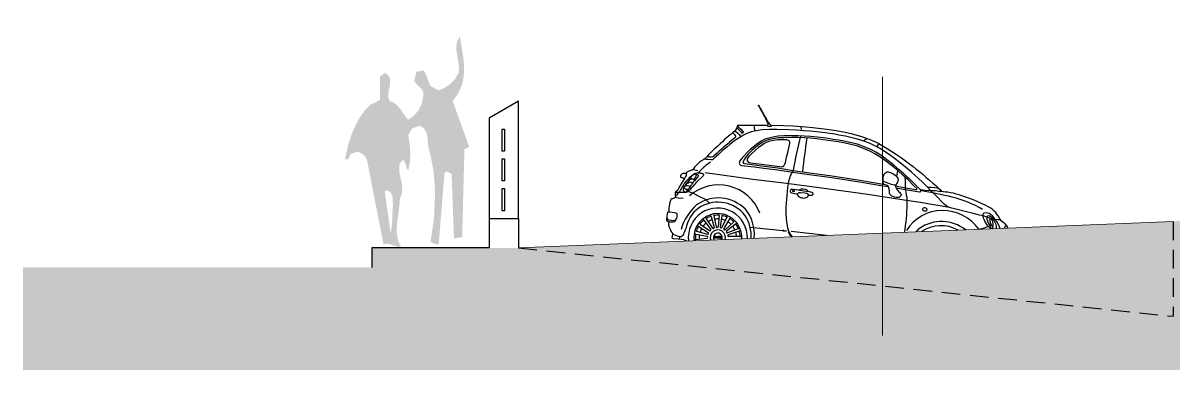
# Model space of a CAD drawing. Header units: metres. Extents: x -442 to 316, y -503 to 125.
# Drawn here: x 133.89 to 145.66, y -299.35 to -295.8 of the extents above; entities that cross this region are included whole.
import ezdxf

# ---------------------------------------------------------------- set-up
doc = ezdxf.new("R2010")
doc.units = ezdxf.units.M
doc.linetypes.add('DASHED', pattern=[19.05, 12.7, -6.35])
for name, color, linetype in [('FIGURE_SAGOME', 252, 'Continuous'), ('SRAFA', 251, 'Continuous'), ('SRAFY', 3, 'Continuous'), ('ZDIVO', 1, 'Continuous')]:
    doc.layers.add(name, color=color, linetype=linetype)
doc.layers.add('FLOATING-WINDOWS', color=2, linetype='Continuous', plot=False)

msp = doc.modelspace()

# ---------------------------------------------------------------- hatches: boundary and pattern name
at = {"layer": 'FIGURE_SAGOME', "linetype": 'Continuous'}
h = msp.add_hatch(color=256, dxfattribs=at)
h.paths.add_polyline_path([(137.805754, -297.231374), (137.786877, -297.19539), (137.767079, -297.211576), (137.753549, -297.230489), (137.746359, -297.251173), (137.742747, -297.274583), (137.744553, -297.323176), (137.755355, -297.375382), (137.767964, -297.430279), (137.775154, -297.486061), (137.771577, -297.540073), (137.750857, -297.591357), (137.73917, -297.71376), (137.721178, -297.841546), (137.71668, -297.905475), (137.720257, -297.967561), (137.734672, -298.026957), (137.746359, -298.055751), (137.762545, -298.08366), (137.721178, -298.086352), (137.681581, -298.071051), (137.637486, -298.056636), (137.611383, -298.054865), (137.582554, -298.060249), (137.415171, -297.207078), (137.403483, -297.175592), (137.385491, -297.15041), (137.357582, -297.129691), (137.318871, -297.111699), (137.246902, -297.13511), (137.238792, -297.149489), (137.224663, -297.185581), (137.186586, -297.19539), (137.221685, -297.044193), (137.245096, -296.966806), (137.27389, -296.89119), (137.308068, -296.817415), (137.348586, -296.748103), (137.396293, -296.685131), (137.450269, -296.631119), (137.494364, -296.612206), (137.546569, -296.583412), (137.546569, -296.344025), (137.595162, -296.30712), (137.629376, -296.328725), (137.646482, -296.35844), (137.650059, -296.393539), (137.646482, -296.433136), (137.632067, -296.516827), (137.632067, -296.557309), (137.64287, -296.595135), (137.678854, -296.607708), (137.708569, -296.625736), (137.752664, -296.673408), (137.789569, -296.730111), (137.83547, -296.7877), (137.894865, -296.74272), (137.944343, -296.68421), (137.977635, -296.613127), (137.990244, -296.534819), (137.990244, -296.509637), (137.98394, -296.488918), (137.956066, -296.45474), (137.921853, -296.42414), (137.89575, -296.390812), (137.919161, -296.295432), (137.990244, -296.283745), (138.011849, -296.309847), (138.027149, -296.348523), (138.041564, -296.393539), (138.063133, -296.440325), (138.14686, -296.487112), (138.20714, -296.459238), (138.262038, -296.42414), (138.31063, -296.375547), (138.350227, -296.30712), (138.354725, -296.260334), (138.351148, -296.213547), (138.334927, -296.117247), (138.328622, -296.068655), (138.328622, -296.021833), (138.338539, -295.976852), (138.362836, -295.935449), (138.39163, -296.101026), (138.403318, -296.184753), (138.407816, -296.26933), (138.401547, -296.353021), (138.382634, -296.435827), (138.34665, -296.516827), (138.290832, -296.595135), (138.459136, -297.063991), (138.410543, -297.087402), (138.387132, -297.98736), (138.303441, -297.999968), (138.279144, -297.340283), (138.230551, -297.315101), (138.20714, -297.327674), (138.14686, -298.060249), (138.122989, -298.062641), (138.063133, -298.035067), (138.098232, -297.801949), (138.109955, -297.556259), (138.104536, -297.430279), (138.091963, -297.304299), (138.069437, -297.177398), (138.038837, -297.051383), (138.037066, -296.999213), (138.028034, -296.940703), (138.018153, -296.911909), (138.003738, -296.885806), (137.982169, -296.863316), (137.955145, -296.847095), (137.883142, -296.871391), (137.87326, -296.877695), (137.863343, -296.893917), (137.83547, -296.943395), (137.849849, -297.033391), (137.857074, -297.123386), (137.853462, -297.213382), (137.83547, -297.303378), (137.821976, -297.288078), (137.81475, -297.262896)])
h.paths.add_polyline_path([(137.64287, -297.520274), (137.663553, -297.543685), (137.674356, -297.577863), (137.678854, -297.663361), (137.67347, -297.733558), (137.671664, -297.80287), (137.667166, -297.873953), (137.655478, -297.95134), (137.595162, -297.520274), (137.619459, -297.507666)], flags=16)
at = {"layer": 'SRAFA', "linetype": 'Continuous'}
msp.add_hatch(color=256, dxfattribs=at).paths.add_polyline_path([(175.632352, -295.796843), (175.632352, -299.345641), (133.892618, -299.345641), (133.892618, -298.296843), (137.462433, -298.296843), (137.462433, -298.096843), (138.662433, -298.096843), (138.962433, -298.096843), (145.66242, -297.826843), (151.722433, -297.196843), (154.712667, -296.906706), (159.772433, -296.619451), (164.832433, -296.33189), (174.247262, -295.796843)])

# ---------------------------------------------------------------- linework, layer by layer
at = {"layer": 'FIGURE_SAGOME', "linetype": 'Continuous'}
for p, q in [((141.14092, -296.932041), (141.113249, -296.954771)), ((141.158933, -296.918193), (141.14092, -296.932041)), ((141.156845, -296.919798), (141.172878, -296.937366)), ((141.176458, -296.901335), (141.158933, -296.918193)), ((141.172878, -296.937366), (141.180696, -296.94645)), ((141.187723, -296.886816), (141.176458, -296.901335)), ((141.176458, -296.901335), (141.186716, -296.906882)), ((141.180696, -296.94645), (141.183701, -296.951413)), ((141.183701, -296.951413), (141.184959, -296.956622)), ((141.186716, -296.906882), (141.207553, -296.922273)), ((141.197532, -296.868217), (141.187723, -296.886816)), ((141.206511, -296.846145), (141.197532, -296.868217)), ((141.197583, -296.868089), (141.217041, -296.885035)), ((141.204958, -296.849964), (141.215732, -296.862067)), ((141.282921, -296.845771), (141.206511, -296.846145)), ((141.207553, -296.922273), (141.220705, -296.936068)), ((141.215732, -296.862067), (141.238241, -296.882766)), ((141.217041, -296.885035), (141.230321, -296.899014)), ((141.220705, -296.936068), (141.234839, -296.95248)), ((141.230321, -296.899014), (141.243431, -296.913132)), ((141.238241, -296.882766), (141.260792, -296.907508)), ((141.268353, -296.942684), (141.240822, -296.959571)), ((141.243431, -296.913132), (141.248797, -296.922822)), ((141.248797, -296.922822), (141.267323, -296.917419)), ((141.260792, -296.907508), (141.267323, -296.917419)), ((141.300639, -296.926857), (141.268353, -296.942684)), ((141.374026, -296.845417), (141.282921, -296.845771)), ((141.347294, -296.910837), (141.300639, -296.926857)), ((141.37832, -296.902475), (141.347294, -296.910837)), ((141.503118, -296.846227), (141.374026, -296.845417)), ((141.415981, -296.896475), (141.37832, -296.902475)), ((141.379073, -296.87244), (141.380356, -296.858021)), ((141.382311, -296.888509), (141.379073, -296.87244)), ((141.380356, -296.858021), (141.382231, -296.845469)), ((141.388617, -296.900834), (141.382311, -296.888509)), ((141.454371, -296.890314), (141.415981, -296.896475)), ((141.534006, -296.886318), (141.454371, -296.890314)), ((141.511528, -296.846276), (141.503118, -296.846227)), ((141.608747, -296.887088), (141.534006, -296.886318)), ((141.677074, -296.847251), (141.554525, -296.846529)), ((141.73159, -296.890149), (141.608747, -296.887088)), ((141.774609, -296.852945), (141.677074, -296.847251)), ((141.762081, -296.951568), (141.679157, -296.952385)), ((141.810134, -296.893782), (141.73159, -296.890149)), ((141.824743, -296.951931), (141.762081, -296.951568)), ((141.903332, -296.863784), (141.774609, -296.852945)), ((141.879347, -296.897906), (141.810134, -296.893782)), ((141.888102, -296.954198), (141.824743, -296.951931)), ((141.85641, -296.868589), (141.856303, -296.859824)), ((141.859286, -296.884036), (141.85641, -296.868589)), ((141.864656, -296.897031), (141.859286, -296.884036)), ((141.949392, -296.902507), (141.879347, -296.897906)), ((141.977122, -296.870203), (141.903332, -296.863784)), ((142.014055, -296.909322), (141.949392, -296.902507)), ((142.12124, -296.886311), (141.977122, -296.870203)), ((142.073583, -296.917312), (142.014055, -296.909322)), ((142.125215, -296.923825), (142.073583, -296.917312)), ((142.21616, -296.900445), (142.12124, -296.886311)), ((142.200913, -296.934805), (142.125215, -296.923825)), ((142.243031, -296.942251), (142.200913, -296.934805)), ((142.305889, -296.918111), (142.21616, -296.900445)), ((142.310148, -296.953397), (142.243031, -296.942251)), ((142.381103, -296.935157), (142.305889, -296.918111)), ((142.468911, -296.958089), (142.381103, -296.935157)), ((141.002612, -297.055803), (140.982752, -297.073875)), ((141.028148, -297.031663), (141.002612, -297.055803)), ((141.050609, -297.011795), (141.028148, -297.031663)), ((141.073292, -296.98987), (141.050609, -297.011795)), ((141.096731, -297.065105), (141.053113, -297.101298)), ((141.084538, -297.050069), (141.059154, -297.07076)), ((141.089734, -296.975798), (141.073292, -296.98987)), ((141.106885, -297.031185), (141.084538, -297.050069)), ((141.113249, -296.954771), (141.089734, -296.975798)), ((141.12645, -297.040046), (141.096731, -297.065105)), ((141.124048, -297.016116), (141.106885, -297.031185)), ((141.142643, -297.000005), (141.124048, -297.016116)), ((141.17361, -297.003209), (141.12645, -297.040046)), ((141.159421, -296.985724), (141.142643, -297.000005)), ((141.174738, -296.974423), (141.159421, -296.985724)), ((141.195775, -296.987612), (141.17361, -297.003209)), ((141.181361, -296.967894), (141.174738, -296.974423)), ((141.184005, -296.963232), (141.181361, -296.967894)), ((141.184959, -296.956622), (141.184005, -296.963232)), ((141.227712, -296.967427), (141.195775, -296.987612)), ((141.240822, -296.959571), (141.227712, -296.967427)), ((141.234839, -296.95248), (141.240822, -296.959571)), ((141.377591, -297.055888), (141.339624, -297.088396)), ((141.388741, -297.069433), (141.351443, -297.101369)), ((141.403833, -297.035124), (141.377591, -297.055888)), ((141.414197, -297.049291), (141.388741, -297.069433)), ((141.448993, -297.004639), (141.403833, -297.035124)), ((141.457844, -297.019828), (141.414197, -297.049291)), ((141.44631, -297.05252), (141.419803, -297.071765)), ((141.47343, -297.03278), (141.44631, -297.05252)), ((141.485392, -296.986539), (141.448993, -297.004639)), ((141.492122, -297.002782), (141.457844, -297.019828)), ((141.497297, -297.018911), (141.47343, -297.03278)), ((141.525966, -296.972908), (141.485392, -296.986539)), ((141.530787, -296.989793), (141.492122, -297.002782)), ((141.536306, -297.006601), (141.497297, -297.018911)), ((141.583001, -296.959426), (141.525966, -296.972908)), ((141.586037, -296.976733), (141.530787, -296.989793)), ((141.574569, -296.997742), (141.536306, -297.006601)), ((141.615069, -296.993148), (141.574569, -296.997742)), ((141.620606, -296.955076), (141.583001, -296.959426)), ((141.622018, -296.972571), (141.586037, -296.976733)), ((141.650187, -296.99121), (141.615069, -296.993148)), ((141.679157, -296.952385), (141.620606, -296.955076)), ((141.679646, -296.969922), (141.622018, -296.972571)), ((141.698149, -296.990899), (141.650187, -296.99121)), ((141.762116, -296.969109), (141.679646, -296.969922)), ((141.704394, -296.990802), (141.698149, -296.990899)), ((141.711816, -296.991355), (141.704394, -296.990802)), ((141.72145, -296.993867), (141.711816, -296.991355)), ((141.733461, -297.001119), (141.72145, -296.993867)), ((141.727813, -297.089655), (141.737982, -297.046971)), ((141.738847, -297.007903), (141.733461, -297.001119)), ((141.737982, -297.046971), (141.742415, -297.027064)), ((141.742046, -297.016874), (141.738847, -297.007903)), ((141.742415, -297.027064), (141.742046, -297.016874)), ((141.824378, -296.96947), (141.762116, -296.969109)), ((141.887171, -296.971717), (141.824378, -296.96947)), ((141.950037, -296.976155), (141.887171, -296.971717)), ((141.951522, -296.958675), (141.888102, -296.954198)), ((142.017632, -296.982872), (141.950037, -296.976155)), ((142.019471, -296.965427), (141.951522, -296.958675)), ((142.083389, -296.990204), (142.017632, -296.982872)), ((142.085561, -296.972796), (142.019471, -296.965427)), ((142.132272, -296.996952), (142.083389, -296.990204)), ((142.134694, -296.979579), (142.085561, -296.972796)), ((142.183436, -297.004152), (142.132272, -296.996952)), ((142.185897, -296.986784), (142.134694, -296.979579)), ((142.23691, -297.011779), (142.183436, -297.004152)), ((142.239857, -296.994481), (142.185897, -296.986784)), ((142.28858, -297.022027), (142.23691, -297.011779)), ((142.291839, -297.004791), (142.239857, -296.994481)), ((142.338896, -297.031078), (142.28858, -297.022027)), ((142.342538, -297.01391), (142.291839, -297.004791)), ((142.36559, -296.966539), (142.310148, -296.953397)), ((142.380425, -297.041245), (142.338896, -297.031078)), ((142.384782, -297.024252), (142.342538, -297.01391)), ((142.419741, -296.979779), (142.36559, -296.966539)), ((142.427215, -297.05379), (142.380425, -297.041245)), ((142.43268, -297.037095), (142.384782, -297.024252)), ((142.457094, -296.990998), (142.419741, -296.979779)), ((142.468728, -297.069925), (142.427215, -297.05379)), ((142.475083, -297.053575), (142.43268, -297.037095)), ((142.508399, -297.00797), (142.457094, -296.990998)), ((142.518004, -296.975069), (142.468911, -296.958089)), ((142.53543, -297.07703), (142.475083, -297.053575)), ((142.501564, -296.999208), (142.49644, -297.004014)), ((142.511837, -296.991911), (142.501564, -296.999208)), ((142.564038, -297.030539), (142.508399, -297.00797)), ((142.528306, -296.982765), (142.511837, -296.991911)), ((142.56955, -296.994181), (142.518004, -296.975069)), ((142.535053, -296.98139), (142.528306, -296.982765)), ((142.610673, -297.051939), (142.564038, -297.030539)), ((142.612926, -297.012432), (142.56955, -296.994181)), ((142.639678, -297.065529), (142.610673, -297.051939)), ((142.662755, -297.036064), (142.612926, -297.012432)), ((142.635446, -297.059124), (142.635835, -297.055426)), ((142.636437, -297.061916), (142.635446, -297.059124)), ((142.635835, -297.055426), (142.637714, -297.052002)), ((142.639678, -297.065529), (142.636437, -297.061916)), ((142.637714, -297.052002), (142.652776, -297.036531)), ((142.659487, -297.078132), (142.639678, -297.065529)), ((142.652776, -297.036531), (142.655665, -297.034616)), ((142.655665, -297.034616), (142.659155, -297.03475)), ((142.659155, -297.03475), (142.662755, -297.036064)), ((142.662755, -297.036064), (142.670411, -297.03991)), ((142.670411, -297.03991), (142.737703, -297.080153)), ((140.875288, -297.181051), (140.859131, -297.191417)), ((140.887917, -297.170101), (140.875288, -297.181051)), ((140.906572, -297.149804), (140.887917, -297.170101)), ((140.89868, -297.159715), (140.898511, -297.158574)), ((140.900501, -297.161456), (140.89868, -297.159715)), ((140.908665, -297.164615), (140.900501, -297.161456)), ((140.922309, -297.131885), (140.906572, -297.149804)), ((140.918074, -297.166752), (140.908665, -297.164615)), ((140.926243, -297.16818), (140.918074, -297.166752)), ((140.945856, -297.10876), (140.922309, -297.131885)), ((140.936739, -297.168142), (140.926243, -297.16818)), ((140.948227, -297.165992), (140.936739, -297.168142)), ((140.967457, -297.088094), (140.945856, -297.10876)), ((140.956636, -297.160492), (140.948227, -297.165992)), ((140.967186, -297.153591), (140.956636, -297.160492)), ((140.967931, -297.179084), (140.957586, -297.189381)), ((140.977587, -297.14392), (140.967186, -297.153591)), ((140.982752, -297.073875), (140.967457, -297.088094)), ((140.986811, -297.161561), (140.967931, -297.179084)), ((140.995948, -297.12704), (140.977587, -297.14392)), ((141.013367, -297.136915), (140.986811, -297.161561)), ((141.015047, -297.109647), (140.995948, -297.12704)), ((141.032034, -297.119591), (141.013367, -297.136915)), ((141.037166, -297.08979), (141.015047, -297.109647)), ((141.053113, -297.101298), (141.032034, -297.119591)), ((141.059154, -297.07076), (141.037166, -297.08979)), ((141.269875, -297.157228), (141.242679, -297.190165)), ((141.302357, -297.124508), (141.269875, -297.157228)), ((141.28689, -297.171843), (141.271088, -297.198201)), ((141.314686, -297.136986), (141.28689, -297.171843)), ((141.339624, -297.088396), (141.302357, -297.124508)), ((141.305367, -297.186192), (141.303396, -297.194875)), ((141.310995, -297.176618), (141.305367, -297.186192)), ((141.322313, -297.163155), (141.310995, -297.176618)), ((141.351443, -297.101369), (141.314686, -297.136986)), ((141.349698, -297.133916), (141.322313, -297.163155)), ((141.388295, -297.098725), (141.349698, -297.133916)), ((141.419803, -297.071765), (141.388295, -297.098725)), ((141.695042, -297.226847), (141.707352, -297.169764)), ((141.707352, -297.169764), (141.719817, -297.121211)), ((141.719817, -297.121211), (141.727813, -297.089655)), ((142.528584, -297.093189), (142.468728, -297.069925)), ((142.574379, -297.114236), (142.528584, -297.093189)), ((142.582175, -297.098514), (142.53543, -297.07703)), ((142.610712, -297.133609), (142.574379, -297.114236)), ((142.619359, -297.118341), (142.582175, -297.098514)), ((142.661776, -297.164267), (142.610712, -297.133609)), ((142.671379, -297.149573), (142.619359, -297.118341)), ((142.717196, -297.114643), (142.659487, -297.078132)), ((142.719527, -297.205234), (142.661776, -297.164267)), ((142.729967, -297.191133), (142.671379, -297.149573)), ((142.771029, -297.150604), (142.717196, -297.114643)), ((142.737703, -297.080153), (142.785931, -297.110968)), ((142.809477, -297.17819), (142.771029, -297.150604)), ((142.785931, -297.110968), (142.83103, -297.140689)), ((142.840206, -297.202348), (142.809477, -297.17819)), ((142.83103, -297.140689), (142.88281, -297.177108)), ((142.88281, -297.177108), (142.923103, -297.206042)), ((140.735232, -297.301867), (140.722627, -297.307971)), ((140.74791, -297.293556), (140.735232, -297.301867)), ((140.748964, -297.296794), (140.747163, -297.294046)), ((140.754174, -297.287107), (140.74791, -297.293556)), ((140.753851, -297.299187), (140.748964, -297.296794)), ((140.770188, -297.303578), (140.753851, -297.299187)), ((140.766245, -297.272511), (140.754174, -297.287107)), ((140.779278, -297.256193), (140.766245, -297.272511)), ((140.785552, -297.306879), (140.770188, -297.303578)), ((140.798379, -297.237514), (140.779278, -297.256193)), ((140.817554, -297.220818), (140.798379, -297.237514)), ((140.83787, -297.20506), (140.817554, -297.220818)), ((140.859131, -297.191417), (140.83787, -297.20506)), ((140.871102, -297.189578), (140.864223, -297.18815)), ((140.884679, -297.191725), (140.871102, -297.189578)), ((140.904408, -297.193654), (140.884679, -297.191725)), ((140.932757, -297.196646), (140.904408, -297.193654)), ((140.944538, -297.197889), (140.932757, -297.196646)), ((140.949067, -297.197365), (140.944538, -297.197889)), ((140.951145, -297.196649), (140.949067, -297.197365)), ((140.953477, -297.194157), (140.951145, -297.196649)), ((140.957586, -297.189381), (140.953477, -297.194157)), ((141.224104, -297.22316), (141.223858, -297.230077)), ((141.223858, -297.230077), (141.224726, -297.235569)), ((141.225499, -297.217232), (141.224104, -297.22316)), ((141.224726, -297.235569), (141.229042, -297.244028)), ((141.230054, -297.207372), (141.225499, -297.217232)), ((141.229042, -297.244028), (141.234653, -297.249345)), ((141.242679, -297.190165), (141.230054, -297.207372)), ((141.234653, -297.249345), (141.247423, -297.254197)), ((141.247423, -297.254197), (141.378175, -297.269294)), ((141.262538, -297.22013), (141.261154, -297.224229)), ((141.261154, -297.224229), (141.261551, -297.227276)), ((141.261551, -297.227276), (141.263905, -297.229302)), ((141.264432, -297.213659), (141.262538, -297.22013)), ((141.263905, -297.229302), (141.269732, -297.231069)), ((141.266997, -297.206566), (141.264432, -297.213659)), ((141.271088, -297.198201), (141.266997, -297.206566)), ((141.269732, -297.231069), (141.27925, -297.233202)), ((141.27925, -297.233202), (141.378482, -297.246234)), ((141.303396, -297.194875), (141.303857, -297.201789)), ((141.303857, -297.201789), (141.307547, -297.210629)), ((141.307547, -297.210629), (141.313814, -297.218817)), ((141.313814, -297.218817), (141.324575, -297.224441)), ((141.324575, -297.224441), (141.343357, -297.227874)), ((141.343357, -297.227874), (141.611925, -297.261606)), ((141.378175, -297.269294), (141.475316, -297.280317)), ((141.378482, -297.246234), (141.479334, -297.259634)), ((141.475316, -297.280317), (141.615886, -297.299013)), ((141.479334, -297.259634), (141.618249, -297.278975)), ((141.611925, -297.261606), (141.640161, -297.265379)), ((141.615886, -297.299013), (141.772773, -297.321861)), ((141.618249, -297.278975), (141.775254, -297.304496)), ((141.640161, -297.265379), (141.654175, -297.26667)), ((141.654175, -297.26667), (141.663798, -297.265451)), ((141.663798, -297.265451), (141.670039, -297.262757)), ((141.670039, -297.262757), (141.677957, -297.256516)), ((141.677957, -297.256516), (141.684072, -297.249712)), ((141.684072, -297.249712), (141.689877, -297.238779)), ((141.689877, -297.238779), (141.695042, -297.226847)), ((141.775254, -297.304496), (141.940818, -297.327709)), ((142.789963, -297.25964), (142.719527, -297.205234)), ((142.801035, -297.246027), (142.729967, -297.191133)), ((142.849019, -297.310186), (142.789963, -297.25964)), ((142.860425, -297.29686), (142.801035, -297.246027)), ((142.842182, -297.304335), (142.832222, -297.366122)), ((142.903718, -297.252665), (142.840206, -297.202348)), ((142.909111, -297.338532), (142.860425, -297.29686)), ((142.983175, -297.320561), (142.903718, -297.252665)), ((142.923103, -297.206042), (142.964323, -297.236229)), ((142.964323, -297.236229), (143.002505, -297.264919)), ((143.002505, -297.264919), (143.035296, -297.291152)), ((143.035296, -297.291152), (143.07118, -297.320393)), ((140.622193, -297.358034), (140.621103, -297.362452)), ((140.621103, -297.362452), (140.621778, -297.369401)), ((140.621778, -297.369401), (140.625667, -297.374031)), ((140.625911, -297.353893), (140.622193, -297.358034)), ((140.625667, -297.374031), (140.632045, -297.375798)), ((140.629539, -297.349117), (140.625911, -297.353893)), ((140.633851, -297.343788), (140.629539, -297.349117)), ((140.662844, -297.387064), (140.629956, -297.44021)), ((140.632045, -297.375798), (140.640497, -297.377158)), ((140.639008, -297.33933), (140.633851, -297.343788)), ((140.646183, -297.336492), (140.639008, -297.33933)), ((140.640497, -297.377158), (140.646842, -297.379234)), ((140.656384, -297.334597), (140.646183, -297.336492)), ((140.646842, -297.379234), (140.654139, -297.382661)), ((140.654139, -297.382661), (140.658345, -297.385761)), ((140.669775, -297.335071), (140.656384, -297.334597)), ((140.658345, -297.385761), (140.660688, -297.390548)), ((140.673865, -297.366581), (140.662844, -297.387064)), ((140.676497, -297.419386), (140.663647, -297.435965)), ((140.68143, -297.33618), (140.669775, -297.335071)), ((140.678718, -297.357241), (140.673865, -297.366581)), ((140.688351, -297.405893), (140.676497, -297.419386)), ((140.679951, -297.349982), (140.678718, -297.357241)), ((140.680897, -297.339877), (140.679951, -297.349982)), ((140.682197, -297.330866), (140.680897, -297.339877)), ((140.684022, -297.325781), (140.682197, -297.330866)), ((140.686486, -297.322691), (140.684022, -297.325781)), ((140.693597, -297.318632), (140.686486, -297.322691)), ((140.699084, -297.393607), (140.688351, -297.405893)), ((140.70662, -297.407916), (140.689558, -297.428883)), ((140.708454, -297.313396), (140.693597, -297.318632)), ((140.710996, -297.381605), (140.699084, -297.393607)), ((140.715526, -297.398062), (140.70662, -297.407916)), ((140.722627, -297.307971), (140.708454, -297.313396)), ((140.724451, -297.368694), (140.710996, -297.381605)), ((140.725773, -297.38917), (140.715526, -297.398062)), ((140.716617, -297.376211), (140.720021, -297.375775)), ((140.720021, -297.375775), (140.722367, -297.376022)), ((140.722367, -297.376022), (140.723039, -297.376448)), ((140.735469, -297.366221), (140.723039, -297.376448)), ((140.723039, -297.376448), (140.725176, -297.378559)), ((140.739525, -297.357128), (140.724451, -297.368694)), ((140.725176, -297.378559), (140.726111, -297.381778)), ((140.726066, -297.385553), (140.725773, -297.38917)), ((140.725773, -297.38917), (140.742859, -297.389814)), ((140.726111, -297.381778), (140.726066, -297.385553)), ((140.744353, -297.358129), (140.735469, -297.366221)), ((140.751256, -297.348465), (140.739525, -297.357128)), ((140.742859, -297.389814), (140.754186, -297.395755)), ((140.753828, -297.351166), (140.744353, -297.358129)), ((140.755194, -297.420958), (140.748948, -297.429542)), ((140.766086, -297.339222), (140.751256, -297.348465)), ((140.76185, -297.345249), (140.753828, -297.351166)), ((140.761067, -297.390503), (140.754186, -297.395755)), ((140.754186, -297.395755), (140.760124, -297.401128)), ((140.76422, -297.410646), (140.755194, -297.420958)), ((140.760124, -297.401128), (140.761771, -297.405521)), ((140.769567, -297.381554), (140.761067, -297.390503)), ((140.767022, -297.34229), (140.76185, -297.345249)), ((140.778693, -297.39465), (140.76422, -297.410646)), ((140.775421, -297.336448), (140.766086, -297.339222)), ((140.766086, -297.339222), (140.781176, -297.341585)), ((140.773583, -297.342247), (140.767022, -297.34229)), ((140.777033, -297.370738), (140.769567, -297.381554)), ((140.77839, -297.343828), (140.773583, -297.342247)), ((140.788611, -297.331825), (140.775421, -297.336448)), ((140.782895, -297.357418), (140.777033, -297.370738)), ((140.781812, -297.347297), (140.77839, -297.343828)), ((140.789945, -297.381244), (140.778693, -297.39465)), ((140.781176, -297.341585), (140.791823, -297.344673)), ((140.783686, -297.352583), (140.781812, -297.347297)), ((140.782895, -297.357418), (140.783686, -297.352583)), ((140.807573, -297.404964), (140.783746, -297.428124)), ((140.798752, -297.30916), (140.785552, -297.306879)), ((140.799597, -297.329298), (140.788611, -297.331825)), ((140.794493, -297.376211), (140.789945, -297.381244)), ((140.791823, -297.344673), (140.796985, -297.347077)), ((140.798102, -297.370276), (140.794493, -297.376211)), ((140.796985, -297.347077), (140.799991, -297.35015)), ((140.800086, -297.366696), (140.798102, -297.370276)), ((140.805758, -297.329818), (140.799597, -297.329298)), ((140.799991, -297.35015), (140.801927, -297.353569)), ((140.801574, -297.362374), (140.800086, -297.366696)), ((140.802531, -297.357652), (140.801574, -297.362374)), ((140.801927, -297.353569), (140.802531, -297.357652)), ((140.805758, -297.329818), (140.823714, -297.331422)), ((140.836232, -297.377975), (140.807573, -297.404964)), ((140.823714, -297.331422), (140.840845, -297.334145)), ((140.84483, -297.370324), (140.836232, -297.377975)), ((140.840845, -297.334145), (140.847907, -297.336724)), ((140.850397, -297.363882), (140.84483, -297.370324)), ((140.847907, -297.336724), (140.852472, -297.339803)), ((140.853888, -297.35829), (140.850397, -297.363882)), ((140.852472, -297.339803), (140.855463, -297.343327)), ((140.856417, -297.35168), (140.853888, -297.35829)), ((140.855463, -297.343327), (140.856846, -297.347599)), ((140.856846, -297.347599), (140.856417, -297.35168)), ((141.361071, -297.395816), (140.873881, -297.329445)), ((141.679575, -297.434127), (141.361071, -297.395816)), ((141.772773, -297.321861), (141.938383, -297.34508)), ((141.938383, -297.34508), (142.14612, -297.374387)), ((141.940818, -297.327709), (142.148648, -297.357029)), ((142.14612, -297.374387), (142.323399, -297.401029)), ((142.148648, -297.357029), (142.326006, -297.383683)), ((142.323399, -297.401029), (142.453153, -297.420529)), ((142.326006, -297.383683), (142.455982, -297.403216)), ((142.453153, -297.420529), (142.574842, -297.442023)), ((142.455982, -297.403216), (142.577788, -297.42473)), ((142.695256, -297.407244), (142.695525, -297.396148)), ((142.695303, -297.421745), (142.695256, -297.407244)), ((142.702426, -297.41786), (142.695273, -297.412469)), ((142.696959, -297.433021), (142.695303, -297.421745)), ((142.695525, -297.396148), (142.696057, -297.37418)), ((142.696057, -297.37418), (142.698161, -297.362429)), ((142.698161, -297.362429), (142.701343, -297.35355)), ((142.701343, -297.35355), (142.704004, -297.34653)), ((142.717101, -297.425605), (142.702426, -297.41786)), ((142.704004, -297.34653), (142.712827, -297.335175)), ((142.712827, -297.335175), (142.721655, -297.327649)), ((142.721655, -297.327649), (142.731081, -297.322797)), ((142.731081, -297.322797), (142.738377, -297.320297)), ((142.738377, -297.320297), (142.746916, -297.320108)), ((142.746916, -297.320108), (142.75776, -297.321548)), ((142.75776, -297.321548), (142.7678, -297.324131)), ((142.7678, -297.324131), (142.782549, -297.330092)), ((142.782549, -297.330092), (142.792718, -297.335301)), ((142.792718, -297.335301), (142.806165, -297.343301)), ((142.806165, -297.343301), (142.819837, -297.354522)), ((142.819837, -297.354522), (142.827931, -297.361581)), ((142.827931, -297.361581), (142.838589, -297.37286)), ((142.838589, -297.37286), (142.845108, -297.382386)), ((142.847525, -297.411225), (142.842573, -297.426123)), ((142.845108, -297.382386), (142.848357, -297.390815)), ((142.848895, -297.401779), (142.847525, -297.411225)), ((142.848357, -297.390815), (142.848895, -297.401779)), ((142.897503, -297.351685), (142.849019, -297.310186)), ((142.952644, -297.40186), (142.897503, -297.351685)), ((142.964794, -297.389199), (142.909111, -297.338532)), ((143.010835, -297.460747), (142.952644, -297.40186)), ((143.023162, -297.448266), (142.964794, -297.389199)), ((143.057164, -297.38755), (142.983175, -297.320561)), ((143.09815, -297.42573), (143.057164, -297.38755)), ((143.07118, -297.320393), (143.103874, -297.346664)), ((143.103874, -297.346664), (143.136912, -297.375352)), ((143.136912, -297.375352), (143.169796, -297.403767)), ((143.169796, -297.403767), (143.203893, -297.433333)), ((140.567381, -297.534062), (140.566674, -297.543851)), ((140.569902, -297.523154), (140.567381, -297.534062)), ((140.570533, -297.529107), (140.568628, -297.528667)), ((140.571831, -297.520493), (140.569902, -297.523154)), ((140.579337, -297.529928), (140.570533, -297.529107)), ((140.576168, -297.517394), (140.571831, -297.520493)), ((140.584126, -297.513674), (140.576168, -297.517394)), ((140.599797, -297.530244), (140.579337, -297.529928)), ((140.589683, -297.510248), (140.584126, -297.513674)), ((140.594556, -297.502921), (140.589683, -297.510248)), ((140.607408, -297.52906), (140.593497, -297.541673)), ((140.601655, -297.488516), (140.594556, -297.502921)), ((140.607408, -297.52906), (140.599797, -297.530244)), ((140.629956, -297.44021), (140.601655, -297.488516)), ((140.610763, -297.522728), (140.607408, -297.52906)), ((140.617206, -297.52887), (140.607408, -297.52906)), ((140.618151, -297.510752), (140.610763, -297.522728)), ((140.634424, -297.529311), (140.617206, -297.52887)), ((140.623539, -297.502044), (140.618151, -297.510752)), ((140.629556, -297.492077), (140.623539, -297.502044)), ((140.640043, -297.474557), (140.629556, -297.492077)), ((140.652271, -297.53104), (140.634424, -297.529311)), ((140.646827, -297.46202), (140.640043, -297.474557)), ((140.646923, -297.468434), (140.645955, -297.463632)), ((140.655733, -297.448216), (140.646827, -297.46202)), ((140.64874, -297.471312), (140.646923, -297.468434)), ((140.653928, -297.474404), (140.64874, -297.471312)), ((140.653006, -297.489803), (140.64932, -297.504061)), ((140.64932, -297.504061), (140.650981, -297.513199)), ((140.650981, -297.513199), (140.6608, -297.521667)), ((140.669306, -297.531766), (140.652271, -297.53104)), ((140.661647, -297.472249), (140.653006, -297.489803)), ((140.661647, -297.472249), (140.653928, -297.474404)), ((140.663647, -297.435965), (140.655733, -297.448216)), ((140.6608, -297.521667), (140.671247, -297.531682)), ((140.666371, -297.464971), (140.661647, -297.472249)), ((140.664471, -297.481516), (140.661647, -297.472249)), ((140.667896, -297.489721), (140.664471, -297.481516)), ((140.676268, -297.447492), (140.666371, -297.464971)), ((140.673663, -297.495169), (140.667896, -297.489721)), ((140.680159, -297.461027), (140.668624, -297.460992)), ((140.680105, -297.529651), (140.669306, -297.531766)), ((140.681046, -297.52146), (140.671597, -297.531318)), ((140.679923, -297.498447), (140.673663, -297.495169)), ((140.689558, -297.428883), (140.676268, -297.447492)), ((140.686035, -297.49959), (140.679923, -297.498447)), ((140.693427, -297.523568), (140.680105, -297.529651)), ((140.692521, -297.462155), (140.680159, -297.461027)), ((140.692314, -297.50787), (140.681046, -297.52146)), ((140.695527, -297.498223), (140.686035, -297.49959)), ((140.701357, -297.496519), (140.692314, -297.50787)), ((140.709448, -297.464994), (140.692521, -297.462155)), ((140.701256, -297.435942), (140.693378, -297.43898)), ((140.706104, -297.513444), (140.693427, -297.523568)), ((140.703804, -297.493252), (140.695527, -297.498223)), ((140.747219, -297.538434), (140.698334, -297.519649)), ((140.709152, -297.429391), (140.701256, -297.435942)), ((140.70896, -297.486372), (140.701357, -297.496519)), ((140.717898, -297.501545), (140.706104, -297.513444)), ((140.721627, -297.46915), (140.70896, -297.486372)), ((140.720855, -297.423417), (140.709152, -297.429391)), ((140.722227, -297.468272), (140.709448, -297.464994)), ((140.730066, -297.487547), (140.717898, -297.501545)), ((140.735119, -297.426503), (140.720855, -297.423417)), ((140.728577, -297.458973), (140.721627, -297.46915)), ((140.734702, -297.450378), (140.728577, -297.458973)), ((140.745036, -297.47195), (140.730066, -297.487547)), ((140.741644, -297.439928), (140.734702, -297.450378)), ((140.742357, -297.436233), (140.735119, -297.426503)), ((140.748948, -297.429542), (140.741644, -297.439928)), ((140.758628, -297.454587), (140.745036, -297.47195)), ((140.821261, -297.574402), (140.747219, -297.538434)), ((140.783746, -297.428124), (140.758628, -297.454587)), ((141.967456, -297.471602), (141.679575, -297.434127)), ((141.744472, -297.508387), (141.743857, -297.512771)), ((141.743857, -297.512771), (141.744113, -297.519088)), ((141.744113, -297.519088), (141.747298, -297.525254)), ((141.746963, -297.505121), (141.744472, -297.508387)), ((141.752432, -297.501249), (141.746963, -297.505121)), ((141.747298, -297.525254), (141.751554, -297.529998)), ((141.751554, -297.529998), (141.757925, -297.533585)), ((141.758636, -297.499142), (141.752432, -297.501249)), ((141.757925, -297.533585), (141.771387, -297.536845)), ((141.764392, -297.498368), (141.758636, -297.499142)), ((141.776999, -297.499544), (141.764392, -297.498368)), ((141.771387, -297.536845), (141.806141, -297.543271)), ((141.804984, -297.50372), (141.776999, -297.499544)), ((141.842804, -297.510163), (141.804984, -297.50372)), ((141.82122, -297.539618), (141.817777, -297.543935)), ((141.827381, -297.535644), (141.82122, -297.539618)), ((141.831315, -297.533459), (141.827381, -297.535644)), ((141.838491, -297.532591), (141.831315, -297.533459)), ((141.83421, -297.50616), (141.832142, -297.508346)), ((141.838674, -297.503173), (141.83421, -297.50616)), ((141.849452, -297.533421), (141.838491, -297.532591)), ((141.846269, -297.498901), (141.838674, -297.503173)), ((141.885195, -297.516242), (141.842804, -297.510163)), ((141.856361, -297.495008), (141.846269, -297.498901)), ((141.892906, -297.537606), (141.849452, -297.533421)), ((141.868624, -297.494572), (141.856361, -297.495008)), ((141.879466, -297.4956), (141.868624, -297.494572)), ((141.898017, -297.498939), (141.879466, -297.4956)), ((141.937476, -297.524599), (141.885195, -297.516242)), ((141.91549, -297.541558), (141.892906, -297.537606)), ((141.910833, -297.50202), (141.898017, -297.498939)), ((141.91826, -297.505916), (141.910833, -297.50202)), ((141.925148, -297.514942), (141.91826, -297.505916)), ((141.929506, -297.523325), (141.925148, -297.514942)), ((141.956597, -297.527928), (141.937476, -297.524599)), ((141.96721, -297.531017), (141.956597, -297.527928)), ((141.976241, -297.538752), (141.96721, -297.531017)), ((142.538223, -297.551478), (141.967456, -297.471602)), ((141.979048, -297.543749), (141.976241, -297.538752)), ((142.574842, -297.442023), (142.692163, -297.461274)), ((142.577788, -297.42473), (142.694757, -297.443924)), ((142.692163, -297.461274), (142.748991, -297.468948)), ((142.694757, -297.443924), (142.703676, -297.445128)), ((142.698262, -297.438689), (142.696959, -297.433021)), ((142.701309, -297.443703), (142.698262, -297.438689)), ((142.707613, -297.447499), (142.701309, -297.443703)), ((142.716189, -297.452381), (142.707613, -297.447499)), ((142.728237, -297.455583), (142.716189, -297.452381)), ((142.743274, -297.435956), (142.717101, -297.425605)), ((142.737433, -297.457375), (142.728237, -297.455583)), ((142.74768, -297.466143), (142.737433, -297.457375)), ((142.780712, -297.447046), (142.743274, -297.435956)), ((142.75078, -297.472776), (142.74768, -297.466143)), ((142.756874, -297.4913), (142.75078, -297.472776)), ((142.761028, -297.515452), (142.756874, -297.4913)), ((142.761135, -297.528475), (142.761028, -297.515452)), ((142.761943, -297.541867), (142.761135, -297.528475)), ((142.810045, -297.453858), (142.780712, -297.447046)), ((142.824759, -297.456106), (142.810045, -297.453858)), ((142.824759, -297.456106), (142.823028, -297.468223)), ((142.823028, -297.468223), (142.825308, -297.476413)), ((142.823753, -297.463146), (142.926789, -297.480967)), ((142.827865, -297.4475), (142.824759, -297.456106)), ((142.825308, -297.476413), (142.833541, -297.49241)), ((142.837024, -297.434189), (142.827865, -297.4475)), ((142.828021, -297.481685), (142.923849, -297.49826)), ((142.833541, -297.49241), (142.841835, -297.506033)), ((142.842573, -297.426123), (142.837024, -297.434189)), ((142.841835, -297.506033), (142.851893, -297.518626)), ((142.851893, -297.518626), (142.861981, -297.528118)), ((142.861981, -297.528118), (142.870438, -297.536254)), ((142.870438, -297.536254), (142.876659, -297.544649)), ((142.923849, -297.49826), (143.026315, -297.51538)), ((142.926789, -297.480967), (143.029237, -297.498084)), ((143.04039, -297.489236), (143.010835, -297.460747)), ((143.071362, -297.494729), (143.023162, -297.448266)), ((143.026315, -297.51538), (143.066495, -297.522245)), ((143.029237, -297.498084), (143.036041, -297.499247)), ((143.066495, -297.522245), (143.075256, -297.522572)), ((143.078594, -297.502083), (143.071362, -297.494729)), ((143.075256, -297.522572), (143.079795, -297.520516)), ((143.079969, -297.504096), (143.078594, -297.502083)), ((143.079795, -297.520516), (143.082901, -297.516354)), ((143.127466, -297.508432), (143.079969, -297.504096)), ((143.083103, -297.511103), (143.079969, -297.504096)), ((143.082901, -297.516354), (143.083103, -297.511103)), ((143.142684, -297.467745), (143.09815, -297.42573)), ((143.183887, -297.5116), (143.127466, -297.508432)), ((143.184229, -297.511964), (143.142684, -297.467745)), ((143.155974, -297.477213), (143.151358, -297.476976)), ((143.16665, -297.477883), (143.155974, -297.477213)), ((143.187475, -297.479916), (143.16665, -297.477883)), ((143.214488, -297.540589), (143.184229, -297.511964)), ((143.22404, -297.484261), (143.187475, -297.479916)), ((143.203893, -297.433333), (143.233618, -297.460218)), ((143.245603, -297.486966), (143.22404, -297.484261)), ((143.233618, -297.460218), (143.257607, -297.481764)), ((143.250856, -297.486117), (143.245603, -297.486966)), ((143.250791, -297.475642), (143.25283, -297.478865)), ((143.253003, -297.484494), (143.250856, -297.486117)), ((143.25283, -297.478865), (143.253394, -297.481985)), ((143.253394, -297.481985), (143.253003, -297.484494)), ((143.257607, -297.481764), (143.286056, -297.506292)), ((143.282172, -297.518797), (143.274859, -297.519202)), ((143.286336, -297.51788), (143.282172, -297.518797)), ((143.286056, -297.506292), (143.290172, -297.509929)), ((143.288685, -297.517035), (143.286336, -297.51788)), ((143.290891, -297.514329), (143.288685, -297.517035)), ((143.290172, -297.509929), (143.29133, -297.512304)), ((143.29133, -297.512304), (143.290891, -297.514329)), ((140.511663, -297.632709), (140.506499, -297.666329)), ((140.517821, -297.61067), (140.511663, -297.632709)), ((140.523989, -297.597349), (140.517821, -297.61067)), ((140.529158, -297.595626), (140.523989, -297.597349)), ((140.534002, -297.59591), (140.529158, -297.595626)), ((140.541507, -297.595681), (140.534002, -297.59591)), ((140.550376, -297.592195), (140.541507, -297.595681)), ((140.556689, -297.588212), (140.550376, -297.592195)), ((140.567718, -297.583094), (140.556689, -297.588212)), ((140.566674, -297.543851), (140.56861, -297.553111)), ((140.568896, -297.578044), (140.567718, -297.583094)), ((140.601912, -297.588996), (140.567718, -297.583094)), ((140.56861, -297.553111), (140.570991, -297.562741)), ((140.570335, -297.568978), (140.568896, -297.578044)), ((140.570991, -297.562741), (140.570335, -297.568978)), ((140.580933, -297.556809), (140.570991, -297.562741)), ((140.593497, -297.541673), (140.580933, -297.556809)), ((140.649219, -297.591241), (140.601912, -297.588996)), ((140.885142, -297.606796), (140.821261, -297.574402)), ((140.917865, -297.640436), (140.885142, -297.606796)), ((141.806141, -297.543271), (141.817582, -297.545533)), ((141.817777, -297.543935), (141.8173, -297.54785)), ((141.8173, -297.54785), (141.818947, -297.553809)), ((141.818947, -297.553809), (141.823655, -297.56213)), ((141.823655, -297.56213), (141.83113, -297.571092)), ((141.83113, -297.571092), (141.838222, -297.575928)), ((141.838222, -297.575928), (141.85056, -297.581336)), ((141.85056, -297.581336), (141.864591, -297.584646)), ((141.864591, -297.584646), (141.875309, -297.585907)), ((141.875309, -297.585907), (141.886856, -297.586732)), ((141.886856, -297.586732), (141.898465, -297.585734)), ((141.898465, -297.585734), (141.907366, -297.583142)), ((141.907366, -297.583142), (141.917552, -297.577025)), ((141.925915, -297.546859), (141.91549, -297.541558)), ((141.917552, -297.577025), (141.924466, -297.570955)), ((141.924466, -297.570955), (141.927902, -297.566872)), ((141.930999, -297.552482), (141.925915, -297.546859)), ((141.927902, -297.566872), (141.929842, -297.562519)), ((141.929842, -297.562519), (141.931703, -297.557025)), ((141.931703, -297.557025), (141.930999, -297.552482)), ((141.931703, -297.557025), (141.933343, -297.557172)), ((141.933343, -297.557172), (141.96475, -297.559099)), ((141.96475, -297.559099), (141.970461, -297.557994)), ((141.970461, -297.557994), (141.974108, -297.55487)), ((141.974108, -297.55487), (141.978237, -297.549643)), ((141.978237, -297.549643), (141.978923, -297.54622)), ((141.978923, -297.54622), (141.979048, -297.543749)), ((142.911061, -297.608979), (142.538223, -297.551478)), ((142.765329, -297.549026), (142.761943, -297.541867)), ((142.774494, -297.558863), (142.765329, -297.549026)), ((142.784605, -297.566731), (142.774494, -297.558863)), ((142.796571, -297.572428), (142.784605, -297.566731)), ((142.811437, -297.577249), (142.796571, -297.572428)), ((142.827612, -297.580876), (142.811437, -297.577249)), ((142.842948, -297.582641), (142.827612, -297.580876)), ((142.858538, -297.580589), (142.842948, -297.582641)), ((142.864432, -297.577958), (142.858538, -297.580589)), ((142.870226, -297.572063), (142.864432, -297.577958)), ((142.87619, -297.56456), (142.870226, -297.572063)), ((142.878629, -297.554023), (142.87619, -297.56456)), ((142.876659, -297.544649), (142.878629, -297.554023)), ((143.074852, -297.631611), (142.911061, -297.608979)), ((143.373618, -297.684265), (143.074852, -297.631611)), ((143.254445, -297.580932), (143.214488, -297.540589)), ((143.293844, -297.623061), (143.254445, -297.580932)), ((143.321935, -297.65103), (143.293844, -297.623061)), ((143.336749, -297.664689), (143.321935, -297.65103)), ((140.485115, -297.744714), (140.481373, -297.780266)), ((140.487351, -297.739413), (140.485115, -297.744714)), ((140.489957, -297.735918), (140.487351, -297.739413)), ((140.493819, -297.732791), (140.489957, -297.735918)), ((140.498779, -297.731547), (140.493819, -297.732791)), ((140.51195, -297.73282), (140.498779, -297.731547)), ((140.50194, -297.715366), (140.501893, -297.731848)), ((140.502353, -297.694057), (140.50194, -297.715366)), ((140.506499, -297.666329), (140.502353, -297.694057)), ((140.535199, -297.735032), (140.51195, -297.73282)), ((140.559372, -297.737581), (140.535199, -297.735032)), ((140.57782, -297.742163), (140.559372, -297.737581)), ((140.585164, -297.745813), (140.57782, -297.742163)), ((140.587521, -297.749276), (140.585164, -297.745813)), ((140.586311, -297.779075), (140.588385, -297.766405)), ((140.589109, -297.756703), (140.587521, -297.749276)), ((140.588385, -297.766405), (140.589109, -297.756703)), ((140.934168, -297.775702), (140.966033, -297.887298)), ((140.963705, -297.768276), (140.988408, -297.881673)), ((141.017581, -297.765063), (141.006532, -297.880592)), ((141.044768, -297.768351), (141.027953, -297.883183)), ((143.349783, -297.671923), (143.336749, -297.664689)), ((143.362237, -297.679285), (143.349783, -297.671923)), ((143.373618, -297.684265), (143.362237, -297.679285)), ((143.397842, -297.690482), (143.373618, -297.684265)), ((143.47949, -297.711011), (143.397842, -297.690482)), ((143.549671, -297.727256), (143.47949, -297.711011)), ((143.608194, -297.742723), (143.549671, -297.727256)), ((143.682818, -297.760589), (143.608194, -297.742723)), ((143.719052, -297.770658), (143.682818, -297.760589)), ((143.757629, -297.782202), (143.719052, -297.770658)), ((140.481373, -297.780266), (140.483538, -297.794314)), ((140.482104, -297.805605), (140.483538, -297.794314)), ((140.483455, -297.813627), (140.482104, -297.805605)), ((140.489767, -297.823592), (140.483455, -297.813627)), ((140.483538, -297.794314), (140.487964, -297.802929)), ((140.487964, -297.802929), (140.494032, -297.808606)), ((140.497201, -297.829025), (140.489767, -297.823592)), ((140.494032, -297.808606), (140.502213, -297.811098)), ((140.508595, -297.832422), (140.497201, -297.829025)), ((140.500193, -297.829917), (140.497637, -297.842502)), ((140.497637, -297.842502), (140.497861, -297.862351)), ((140.497861, -297.862351), (140.506926, -297.88572)), ((140.502213, -297.811098), (140.525768, -297.813878)), ((140.506926, -297.88572), (140.514702, -297.906464)), ((140.531436, -297.833797), (140.508595, -297.832422)), ((140.525768, -297.813878), (140.548306, -297.81507)), ((140.54695, -297.833625), (140.531436, -297.833797)), ((140.559647, -297.829539), (140.54695, -297.833625)), ((140.548306, -297.81507), (140.563496, -297.814301)), ((140.568433, -297.823362), (140.559647, -297.829539)), ((140.563496, -297.814301), (140.571221, -297.811264)), ((140.571128, -297.816155), (140.568433, -297.823362)), ((140.57034, -297.81161), (140.571128, -297.816155)), ((140.571221, -297.811264), (140.577845, -297.803221)), ((140.577845, -297.803221), (140.583173, -297.793412)), ((140.583173, -297.793412), (140.586311, -297.779075)), ((140.808372, -297.877088), (140.906507, -297.939045)), ((140.824234, -297.853429), (140.91882, -297.92068)), ((140.861921, -297.814795), (140.931498, -297.907683)), ((140.885179, -297.798351), (140.949553, -297.894918)), ((141.096324, -297.784317), (141.045297, -297.888554)), ((141.123238, -297.798571), (141.065685, -297.899352)), ((141.165415, -297.832247), (141.079874, -297.910681)), ((141.184081, -297.853762), (141.094364, -297.927382)), ((141.670223, -297.922586), (141.336083, -297.888094)), ((143.843255, -297.80688), (143.823139, -297.803255)), ((143.873471, -297.808748), (143.843255, -297.80688)), ((143.890243, -297.810992), (143.873471, -297.808748)), ((143.894195, -297.808653), (143.890243, -297.810992)), ((143.90519, -297.819464), (143.891649, -297.801001)), ((143.89391, -297.804084), (143.894195, -297.808653)), ((143.923062, -297.837223), (143.90519, -297.819464)), ((143.945207, -297.851173), (143.923062, -297.837223)), ((143.937424, -297.890642), (143.93682, -297.896382)), ((143.939804, -297.882821), (143.937424, -297.890642)), ((143.944705, -297.877956), (143.939804, -297.882821)), ((143.953867, -297.872974), (143.944705, -297.877956)), ((143.96451, -297.873729), (143.945207, -297.851173)), ((143.96451, -297.873729), (143.953867, -297.872974)), ((143.973123, -297.894919), (143.96451, -297.873729)), ((140.514702, -297.906464), (140.522797, -297.924442)), ((140.522797, -297.924442), (140.532366, -297.938446)), ((140.532366, -297.938446), (140.542586, -297.950893)), ((140.538251, -297.992994), (140.544775, -297.952721)), ((140.539101, -297.997633), (140.538251, -297.992994)), ((140.542165, -298.001569), (140.539101, -297.997633)), ((140.548695, -298.002774), (140.542165, -298.001569)), ((140.542586, -297.950893), (140.554827, -297.961117)), ((140.596879, -298.007855), (140.548695, -298.002774)), ((140.554827, -297.961117), (140.570398, -297.967469)), ((140.570398, -297.967469), (140.597187, -297.975994)), ((140.631122, -298.010921), (140.596879, -298.007855)), ((140.597187, -297.975994), (140.614389, -297.980732)), ((140.611795, -297.980017), (140.609396, -298.008976)), ((140.614389, -297.980732), (140.622437, -297.981418)), ((140.622437, -297.981418), (140.629309, -297.979382)), ((140.629309, -297.979382), (140.637932, -297.974606)), ((140.655859, -298.013802), (140.631122, -298.010921)), ((140.637932, -297.974606), (140.647788, -297.967361)), ((140.647788, -297.967361), (140.654914, -297.956743)), ((140.654914, -297.956743), (140.661085, -297.9444)), ((140.661085, -297.9444), (140.669513, -297.918422)), ((140.669513, -297.918422), (140.672955, -297.908313)), ((140.778379, -298.010274), (140.893599, -297.996363)), ((140.780255, -297.956336), (140.89423, -297.978217)), ((140.786946, -297.926624), (140.899299, -297.95571)), ((140.969076, -297.987277), (140.96461, -297.986807)), ((140.96923, -297.983129), (140.964932, -297.982677)), ((140.990737, -297.989556), (140.99336, -297.989832)), ((140.990892, -297.985409), (140.993514, -297.985685)), ((141.015202, -297.992131), (141.017898, -297.992415)), ((141.015357, -297.987983), (141.018053, -297.988267)), ((141.01809, -297.97848), (141.017439, -297.974871)), ((141.017439, -297.974871), (141.041786, -297.977434)), ((141.038637, -297.980642), (141.01809, -297.97848)), ((141.039416, -297.984966), (141.038637, -297.980642)), ((141.044095, -297.995171), (141.03918, -297.994654)), ((141.044235, -297.991022), (141.040592, -297.990639)), ((141.041786, -297.977434), (141.044235, -297.991022)), ((141.21147, -297.900267), (141.103578, -297.943027)), ((141.221234, -297.927026), (141.111157, -297.963799)), ((141.230232, -297.980241), (141.114184, -297.981702)), ((141.670683, -297.917314), (141.670194, -297.918109)), ((141.670194, -297.918109), (141.67052, -297.918162)), ((141.671275, -297.917385), (141.67052, -297.918162)), ((141.671275, -297.917385), (141.670683, -297.917314)), ((141.67361, -297.919276), (141.673233, -297.922861)), ((141.676597, -297.921126), (141.67455, -297.92091)), ((141.682615, -297.92023), (141.684261, -297.925528)), ((141.685546, -297.920525), (141.683688, -297.923683)), ((141.689415, -297.924531), (141.689942, -297.919523)), ((141.705512, -297.926192), (141.689415, -297.924531)), ((141.736129, -297.938173), (141.723211, -297.912484)), ((141.735315, -297.950891), (141.728796, -297.934783)), ((141.749513, -297.979925), (141.735315, -297.950891)), ((141.748819, -297.957392), (141.736129, -297.938173)), ((141.766308, -297.979285), (141.748819, -297.957392)), ((142.114775, -297.969808), (141.754649, -297.930849)), ((140.673441, -298.020011), (140.655859, -298.013802)), ((140.689202, -298.027257), (140.673441, -298.020011))]:
    msp.add_line(p, q, dxfattribs=at)
for centre, radius in [((141.779077, -297.514786), 0.008458), ((141.673732, -297.918116), 0.0000873), ((141.687928, -297.922582), 0.001683)]:
    msp.add_circle(centre, radius, dxfattribs=at)
for centre, radius, start, end in [((140.060772, -297.487557), 1.601668, 24.5519841, 31.7847649), ((136.933144, -299.293943), 5.216057, 28.3892318, 30.5516807), ((141.499307, -296.829341), 0.019721, 331.8073605, 21.7465669), ((141.631613, -296.737328), 0.133799, 214.9220215, 236.588763), ((141.929817, -297.124089), 0.502141, 145.359348, 146.8523701), ((141.531569, -296.64741), 0.203322, 263.7381662, 277.4518033), ((146.462379, -298.139089), 4.761758, 165.5748229, 169.9040355), ((151.731823, -298.42448), 9.924062, 171.5935508, 173.5969668), ((141.035709, -297.488879), 0.279602, 135.7930031, 146.8586377), ((141.663548, -298.225181), 1.246299, 126.0978718, 131.6501573), ((142.046451, -297.481435), 0.32465, 146.9409424, 172.6621022), ((142.117483, -297.457984), 0.807371, 357.1406005, 6.0822996), ((141.011985, -297.905153), 0.45231, 21.383777, 131.0266111), ((143.729662, -297.754597), 2.029735, 171.0826774, 180.1489889), ((142.420764, -297.638429), 0.522247, 2.7568793, 15.5689355), ((143.035978, -297.493269), 0.005978, 270.6019038, 42.4313034), ((141.624095, -305.221368), 7.847094, 76.8937271, 79.2846609), ((142.94887, -300.871979), 3.368587, 83.0460083, 85.999386), ((143.338809, -297.469759), 0.063257, 220.199096, 235.8139098), ((143.264041, -298.214794), 0.692848, 72.4445176, 82.3133362), ((141.133194, -298.04829), 0.523313, 131.6799772, 164.5073063), ((141.009549, -297.976186), 0.389778, 44.7986005, 125.1391515), ((141.004453, -297.9871), 0.357314, 44.2790537, 123.7059305), ((140.861707, -297.60464), 2.080718, 351.7367776, 359.7612707), ((143.124249, -298.728094), 1.182845, 60.0965736, 76.3451526), ((142.92516, -299.316379), 1.845366, 62.4946455, 72.7293322), ((141.025492, -297.972611), 0.357849, 127.7989862, 168.3828253), ((141.00403, -297.991119), 0.302187, 357.8606068, 186.7547735), ((141.00403, -297.991119), 0.302187, 357.8606068, 186.7547735), ((141.00403, -297.991119), 0.245024, 356.8202318, 187.7951485), ((140.942441, -297.857901), 0.082614, 95.746816, 133.877517), ((140.91403, -297.782402), 0.021224, 18.4018797, 52.0378671), ((140.984618, -297.764655), 0.021224, 156.1877352, 189.8237226), ((140.995292, -297.844613), 0.082614, 74.3480853, 112.4787864), ((140.996386, -297.763953), 0.021224, 357.003149, 30.6391364), ((141.065616, -297.772327), 0.021224, 135.5674261, 169.2034135), ((141.047447, -297.850922), 0.082614, 53.7277762, 91.8584773), ((141.076878, -297.775814), 0.021224, 336.3828399, 10.0188273), ((140.987194, -297.96844), 0.357548, 359.5843243, 40.2038325), ((140.979857, -297.9559), 0.398123, 354.4811399, 39.7092928), ((142.641425, -297.694348), 0.94377, 183.9813768, 194.7593979), ((143.307113, -298.159333), 0.444955, 34.5497614, 147.0838038), ((143.678847, -297.90932), 0.19371, 31.9264479, 59.8949253), ((143.660382, -297.902975), 0.252174, 41.407947, 62.3499617), ((143.491505, -298.01499), 0.453769, 28.1369725, 37.9101735), ((140.869325, -297.932854), 0.082614, 137.5442773, 175.6749784), ((140.797824, -297.895505), 0.021224, 60.1993411, 93.8353285), ((140.837265, -297.836677), 0.021224, 198.4851966, 232.121184), ((140.898971, -297.888635), 0.082614, 116.6455467, 154.7762477), ((140.845498, -297.828238), 0.021224, 39.3006104, 72.9365978), ((141.00403, -297.991119), 0.190832, 129.2468522, 142.1749422), ((140.903329, -297.787349), 0.021224, 177.5864659, 211.2224533), ((141.00403, -297.991119), 0.190832, 108.3481215, 121.2762115), ((140.957022, -297.88944), 0.009262, 216.2535685, 13.3707645), ((141.00403, -297.991119), 0.190832, 86.9493908, 99.8774808), ((140.997361, -297.879298), 0.009262, 194.8548379, 351.9720338), ((141.037168, -297.884113), 0.009262, 174.2345288, 331.3517247), ((141.00403, -297.991119), 0.190832, 66.3290817, 79.2571717), ((141.00403, -297.991119), 0.190832, 44.930351, 57.8584411), ((141.141199, -297.809879), 0.021224, 114.1686954, 147.8046828), ((141.095606, -297.876427), 0.082614, 32.3290455, 70.4597466), ((141.00403, -297.991119), 0.190832, 24.0316203, 36.9597104), ((141.150411, -297.817235), 0.021224, 314.9841093, 348.6200966), ((141.196826, -297.870733), 0.021224, 93.2699647, 126.9059521), ((141.130494, -297.916639), 0.082614, 11.4303148, 49.5610159), ((141.202809, -297.880891), 0.021224, 294.0853786, 327.721366), ((143.293153, -298.216505), 0.389778, 51.2575975, 125.1391515), ((143.288057, -298.227419), 0.357314, 60.8029521, 123.7059305), ((142.795657, -295.214512), 2.834827, 288.2610699, 290.1477611), ((143.799052, -297.793671), 0.042981, 164.5249621, 190.4985692), ((143.95122, -297.754267), 0.200085, 193.6551209, 216.8872448), ((143.643282, -298.200841), 0.433974, 69.3820876, 74.7229002), ((143.896543, -297.806082), 0.110376, 178.8993288, 213.9002686), ((143.804974, -297.843813), 0.023831, 222.6818664, 305.0933135), ((143.904903, -297.499084), 0.314969, 249.7911891, 254.954065), ((143.651533, -297.969636), 0.251489, 16.5112559, 40.3285455), ((140.644537, -297.89678), 0.030669, 337.9109641, 352.9370264), ((140.776744, -297.989114), 0.021224, 240.7826579, 274.4186453), ((140.777154, -297.977332), 0.021224, 81.5980718, 115.2340592), ((140.857353, -297.986019), 0.082614, 158.943008, 197.0737091), ((140.793144, -297.906325), 0.021224, 219.3839273, 253.0199146), ((141.00403, -297.991119), 0.190832, 171.5443135, 184.4724036), ((141.00403, -297.991119), 0.190832, 150.1455828, 163.0736729), ((140.892078, -297.987226), 0.009262, 279.4497606, 76.5669565), ((140.901216, -297.946648), 0.009262, 258.0510299, 55.1682258), ((140.923844, -297.912898), 0.009262, 237.1522992, 34.2694951), ((141.00403, -297.991119), 0.077921, 344.8078573, 199.807523), ((141.00403, -297.991119), 0.077921, 344.8078573, 199.807523), ((141.00403, -297.991119), 0.077921, 344.8078573, 199.807523), ((141.00403, -297.991119), 0.045907, 331.6168743, 212.998506), ((141.073926, -297.903581), 0.009262, 152.8357981, 309.952994), ((141.100554, -297.934272), 0.009262, 131.9370674, 289.0542633), ((141.114483, -297.972444), 0.009262, 111.0383367, 268.1555326), ((141.00403, -297.991119), 0.190832, 3.1328897, 16.0609797), ((141.227086, -297.947426), 0.021224, 72.3712341, 106.0072214), ((141.148743, -297.966651), 0.082614, 350.5315841, 28.6622852), ((141.229052, -297.959051), 0.021224, 273.1866479, 306.8226353), ((140.185581, -297.953716), 1.15928, 357.6686755, 359.1440549), ((141.670407, -297.920843), 0.001752, 263.9924923, 252.5619732), ((141.677017, -297.920823), 0.002468, 182.0292347, 137.9924841), ((141.666762, -297.724946), 1.266734, 350.3384847, 351.8884646), ((143.319684, -298.205871), 0.397327, 129.153743, 136.6027617), ((143.308823, -298.212761), 0.357548, 127.7811516, 127.8767303), ((143.860906, -297.877199), 0.052756, 203.463398, 207.2223336)]:
    msp.add_arc(centre, radius, start, end, dxfattribs=at)
at = {"layer": 'FIGURE_SAGOME', "linetype": 'Continuous', "extrusion": (0, 0, -1)}
for centre, major_axis, ratio, start_param, end_param in [((141.422253, -296.640718), (0.001997, -0.003327), 0.59972993, 0.789627582, 5.599642617), ((143.806026, -297.834178), (-0.076859, 0.09409), 0.435136294, 4.307918259, 7.012631896), ((143.804267, -297.844852), (-0.035792, 0.07648), 0.439084046, -0.436820884, 2.553660921), ((143.801261, -297.847242), (-0.007856, 0.052921), 0.296017865, 5.712546251, 10.796845299), ((140.975111, -297.981142), (0.00141, 0.013403), 0.84375, 3.541142428, 4.189285299), ((140.973822, -297.990717), (0.00141, 0.013403), 0.84375, -1.018902065, -0.399549773), ((140.97629, -297.98139), (0.001068, 0.010148), 0.84375, 3.475921854, 4.007726711), ((140.975062, -297.990389), (0.001068, 0.010148), 0.84375, -0.866134057, -0.3343292), ((140.981924, -297.967388), (0.003056, 0.029036), 0.84375, 2.834351188, 3.548946274), ((140.977623, -298.005588), (0.003056, 0.029036), 0.84375, -0.40735362, 0.307241466), ((140.982131, -297.968342), (0.002593, 0.024636), 0.84375, 2.820566688, 3.49673049), ((140.978058, -298.004367), (0.002593, 0.024636), 0.84375, -0.355137836, 0.321025966), ((140.983824, -297.980201), (0.001325, 0.012591), 0.84375, 2.315462461, 2.790835053), ((140.983314, -297.978663), (0.001856, 0.017636), 0.84375, 2.453534756, 2.808779927), ((140.982182, -297.99312), (0.001325, 0.012591), 0.84375, 0.350757601, 0.826130192), ((140.981329, -297.994849), (0.001856, 0.017636), 0.84375, 0.332812726, 0.688057896), ((141.002213, -297.980652), (0.001856, 0.017636), 0.84375, 3.474405381, 3.829650551), ((141.000228, -297.996838), (0.001856, 0.017636), 0.84375, -0.688057896, -0.332812726), ((141.002905, -297.981093), (0.00147, 0.013968), 0.84375, 3.467288816, 3.950987126), ((141.001032, -297.99622), (0.00147, 0.013968), 0.84375, -0.809394472, -0.325696163), ((141.006098, -297.969102), (0.003141, 0.029851), 0.84375, 2.756364679, 3.444006486), ((141.001623, -298.008944), (0.003141, 0.029851), 0.84375, -0.302413832, 0.385227975), ((141.006047, -297.970428), (0.002637, 0.02506), 0.84375, 2.740821634, 3.417909746), ((141.001884, -298.007305), (0.002637, 0.02506), 0.84375, -0.276317093, 0.40077102), ((141.009764, -297.985068), (0.001019, 0.009681), 0.84375, 2.295729387, 2.758994081), ((141.008567, -297.993759), (0.001019, 0.009681), 0.84375, 0.382598572, 0.845863267), ((141.009227, -297.984133), (0.001505, 0.014305), 0.84375, 2.438315139, 2.732144422), ((141.007813, -297.994893), (0.001505, 0.014305), 0.84375, 0.409448229, 0.703277512), ((141.024839, -297.985776), (0.001505, 0.014305), 0.84375, 3.551040885, 3.844870168), ((141.023425, -297.996536), (0.001505, 0.014305), 0.84375, -0.703277512, -0.409448229), ((141.023381, -297.988898), (0.000761, 0.007233), 0.84375, 3.525230426, 4.118266972), ((141.022684, -297.992848), (0.000761, 0.007233), 0.84375, -0.976674318, -0.383637773), ((141.030517, -297.973608), (0.00294, 0.027941), 0.84375, 2.707880688, 3.540406429), ((141.026446, -298.00962), (0.002967, 0.027938), 0.844428528, -0.399601328, 0.431874982), ((141.029838, -297.977377), (0.002184, 0.020757), 0.84375, 2.45970643, 3.582303854), ((141.026656, -298.008923), (0.002534, 0.02408), 0.84375, -0.398602773, 0.624573951), ((141.032153, -297.981008), (0.002133, 0.02027), 0.84375, 2.25203906, 2.686362312), ((141.039145, -297.985044), (0.00022, 0.000178), 0.999999999, 0.397366554, 2.728708949)]:
    msp.add_ellipse(centre, major_axis=major_axis, ratio=ratio, start_param=start_param, end_param=end_param, dxfattribs=at)
msp.add_ellipse((143.122641, -297.703706), major_axis=(0.023742, -0.002642), ratio=0.663116639, dxfattribs=at)
at = {"layer": 'FLOATING-WINDOWS', "linetype": 'Continuous', "lineweight": 0, "ltscale": 20}
msp.add_line((142.689116, -296.346843), (142.689116, -298.994483), dxfattribs=at)
at = {"layer": 'SRAFA', "linetype": 'Continuous'}
for p, q in [((138.962433, -296.596843), (138.662433, -296.76839)), ((138.962433, -297.796843), (138.962433, -296.596843)), ((138.662433, -296.76839), (138.662433, -297.796843))]:
    msp.add_line(p, q, dxfattribs=at)
at = {"layer": 'SRAFY', "linetype": 'DASHED', "ltscale": 0.015}
for p in [(145.66242, -297.826843), (138.962433, -298.096843)]:
    msp.add_line(p, (145.662415, -298.796725), dxfattribs=at)
at = {"layer": 'SRAFY', "linetype": 'Continuous'}
for points in [[(138.7958, -296.881167), (138.819797, -296.881167), (138.819797, -297.108043), (138.7958, -297.108043)], [(138.7958, -297.185244), (138.819797, -297.185244), (138.819797, -297.41212), (138.7958, -297.41212)], [(138.7958, -297.491081), (138.819797, -297.491081), (138.819797, -297.717957), (138.7958, -297.717957)]]:
    msp.add_lwpolyline(points, close=True, dxfattribs=at)
at = {"layer": 'ZDIVO', "linetype": 'Continuous'}
for p, q in [((138.662433, -297.796843), (138.662433, -298.096843)), ((138.662433, -297.796843), (138.962433, -297.796843)), ((138.962433, -297.796843), (138.962433, -298.096843)), ((138.662433, -298.096843), (137.462433, -298.096843)), ((137.462433, -298.096843), (137.462433, -298.296843))]:
    msp.add_line(p, q, dxfattribs=at)
at = {"layer": 'ZDIVO', "linetype": 'Continuous', "lineweight": 0}
msp.add_line((145.66242, -297.826843), (138.962433, -298.096843), dxfattribs=at)

doc.saveas('drawing.dxf')
